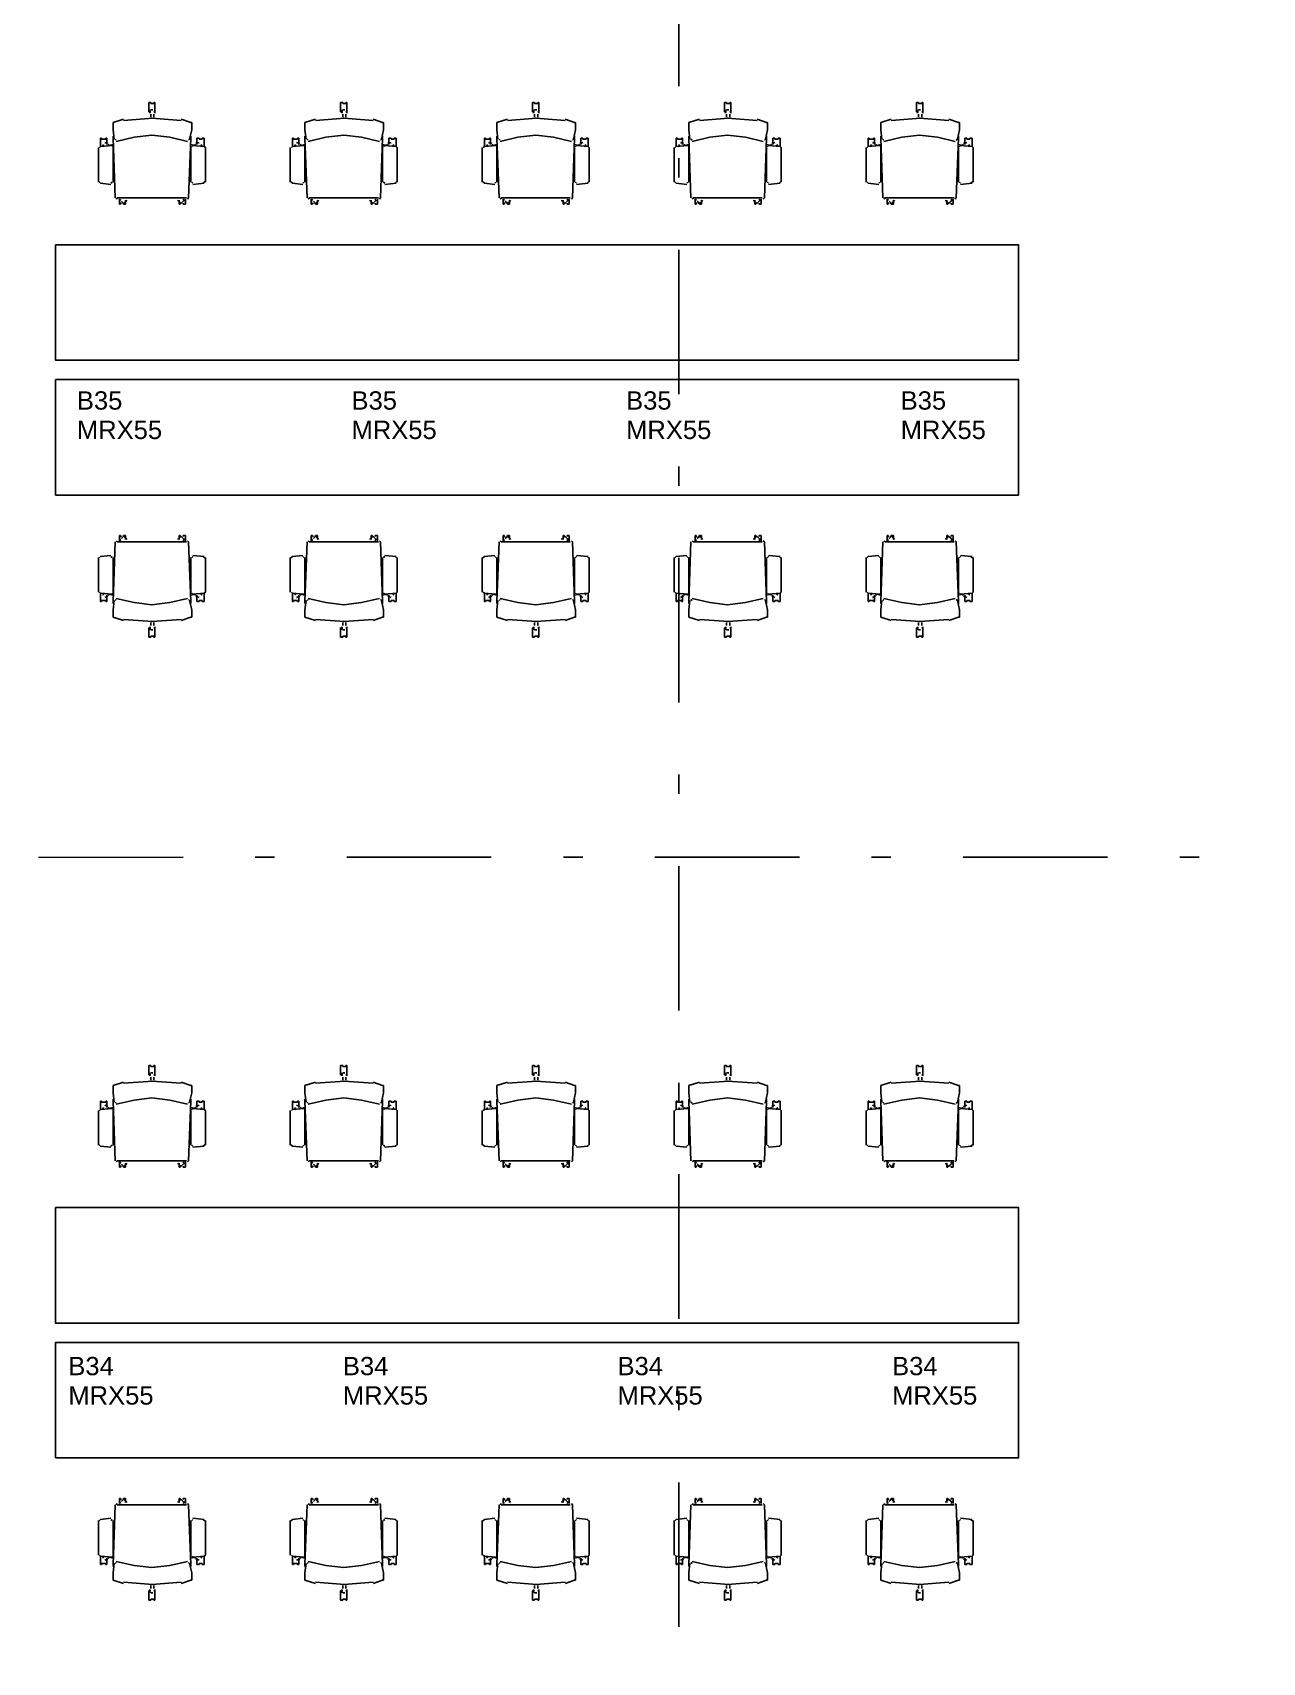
# Model space of a CAD drawing. Header units: millimetres. Extents: x -101 to 3415, y -52 to 1366.
# Drawn here: x 96.95 to 103.34, y 145.41 to 153.87 of the extents above; entities that cross this region are included whole.
import ezdxf

# ---------------------------------------------------------------- set-up
doc = ezdxf.new("R2010")
doc.units = ezdxf.units.MM
doc.linetypes.add('XR EJES SUPERIORES$0$DASHDOT2', pattern=[0.5, 0.25, -0.125, 0, -0.125])
for name, color, linetype in [('00_ARQ', 8, 'Continuous'), ('ARQ', 8, 'Continuous'), ('ARQ_MOBILIARIO', 8, 'Continuous'), ('Texto_Iluminación', 7, 'Continuous'), ('XR EJES SUPERIORES$0$A-EJES', 8, 'XR EJES SUPERIORES$0$DASHDOT2')]:
    doc.layers.add(name, color=color, linetype=linetype)
doc.styles.add('TÍTULO', font='arial.ttf', dxfattribs={"height": 0.19})

# ---------------------------------------------------------------- blocks, each defined once
blk = doc.blocks.new('XR EJES SUPERIORES')
at = {"layer": 'XR EJES SUPERIORES$0$A-EJES', "color": 251, "linetype": 'XR EJES SUPERIORES$0$DASHDOT2', "ltscale": 3}
for p, q in [((13.8207, -14.7407), (13.8207, 2.6571)), ((30.4465, -7.5414), (-2.8655, -7.5478))]:
    blk.add_line(p, q, dxfattribs=at)
blk = doc.blocks.new('*U324')
at = {"layer": 'ARQ'}
for p, q in [((-0.0354, 0.2667), (-0.0789, 0.2667)), ((-0.0789, 0.2667), (-0.0789, 0.2612)), ((-0.0354, 0.2667), (-0.0789, 0.2667)), ((-0.0789, 0.2667), (-0.0789, 0.2612)), ((-0.0789, 0.2612), (-0.0735, 0.2612)), ((-0.0789, 0.2612), (-0.0735, 0.2612)), ((-0.0735, 0.2612), (-0.0735, 0.2396)), ((-0.0735, 0.2612), (-0.0735, 0.2396)), ((-0.0354, 0.2559), (-0.0464, 0.2504)), ((-0.0354, 0.2559), (-0.0464, 0.2504)), ((-0.0354, 0.2667), (-0.0409, 0.2068)), ((-0.0354, 0.2667), (-0.0409, 0.2068)), ((-0.0299, 0.2722), (-0.0354, 0.2667)), ((-0.0299, 0.2722), (-0.0354, 0.2667)), ((0.1497, 0.2778), (-0.0299, 0.2778)), ((0.1497, 0.2778), (-0.0299, 0.2778)), ((0.1552, 0.2667), (0.1444, 0.2778)), ((0.1552, 0.2667), (0.1444, 0.2778)), ((0.1607, 0.2123), (0.1552, 0.2667)), ((0.1607, 0.2123), (0.1552, 0.2667)), ((-0.177, 0.1469), (-0.1607, 0.2015)), ((-0.177, 0.1469), (-0.1607, 0.2015)), ((-0.1607, 0.2015), (-0.1226, 0.2015)), ((-0.1607, 0.2015), (-0.1226, 0.2015)), ((-0.1226, 0.2015), (-0.0735, 0.196)), ((-0.1226, 0.2015), (-0.0735, 0.196)), ((-0.0898, 0.2015), (-0.0789, 0.2015)), ((-0.0898, 0.2015), (-0.0789, 0.2015)), ((-0.0627, 0.185), (-0.0844, 0.0925)), ((-0.0627, 0.185), (-0.0844, 0.0925)), ((-0.0789, 0.2341), (-0.0789, 0.2396)), ((-0.0789, 0.2396), (-0.0735, 0.2396)), ((-0.0789, 0.2341), (-0.0789, 0.2396)), ((-0.0789, 0.2396), (-0.0735, 0.2396)), ((-0.0464, 0.2341), (-0.0789, 0.2341)), ((-0.0464, 0.2341), (-0.0789, 0.2341)), ((-0.0789, 0.2015), (0.2314, 0.1905)), ((-0.0789, 0.2015), (0.2314, 0.1905)), ((-0.068, 0.185), (-0.0735, 0.1905)), ((-0.068, 0.185), (-0.0735, 0.1905)), ((-0.0517, 0.2287), (-0.0572, 0.245)), ((-0.0517, 0.2287), (-0.0572, 0.245)), ((-0.0464, 0.2287), (-0.0409, 0.2178)), ((-0.0464, 0.2287), (-0.0409, 0.2178)), ((-0.0464, 0.2015), (-0.0409, 0.2178)), ((-0.0464, 0.2015), (-0.0409, 0.2178)), ((-0.0409, 0.2068), (-0.0354, 0.2015)), ((-0.0409, 0.2068), (-0.0354, 0.2015)), ((-0.0354, 0.2015), (0.1497, 0.2015)), ((-0.0354, 0.2015), (0.1497, 0.2015)), ((0.0136, 0.196), (0.0136, 0.2015)), ((0.0136, 0.196), (0.0136, 0.2015)), ((0.1497, 0.2068), (0.1552, 0.2123)), ((0.1497, 0.2068), (0.1552, 0.2123)), ((0.2369, 0.1797), (0.2314, 0.185)), ((0.2369, 0.1797), (0.2314, 0.185)), ((0.2314, -0.1797), (0.2314, 0.1797)), ((0.2314, -0.1797), (0.2314, 0.1797)), ((-0.1715, 0.1469), (-0.1825, -0.0055)), ((-0.1715, 0.1469), (-0.1825, -0.0055)), ((-0.0844, 0.0925), (-0.0953, 0)), ((-0.0844, 0.0925), (-0.0953, 0)), ((0.2369, 0.1632), (0.2477, 0.1687)), ((0.264, 0.1687), (0.2369, 0.1687)), ((0.2369, 0.1632), (0.2477, 0.1687)), ((0.264, 0.1687), (0.2369, 0.1687)), ((0.2587, 0.1416), (0.2424, 0.1306)), ((0.2587, 0.1416), (0.2424, 0.1306)), ((0.2424, 0.1361), (0.2477, 0.1361)), ((0.264, 0.1361), (0.2424, 0.1361)), ((0.2424, 0.1361), (0.2477, 0.1361)), ((0.264, 0.1361), (0.2424, 0.1361)), ((0.2587, 0.1469), (0.2477, 0.1579)), ((0.2587, 0.1469), (0.2477, 0.1579)), ((0.2587, 0.1632), (0.2587, 0.1579)), ((0.264, 0.1632), (0.2587, 0.1632)), ((0.2587, 0.1632), (0.2587, 0.1579)), ((0.264, 0.1632), (0.2587, 0.1632)), ((0.2587, 0.1524), (0.2587, 0.1469)), ((0.2587, 0.1524), (0.2587, 0.1469)), ((0.264, 0.1469), (0.2587, 0.1469)), ((0.264, 0.1469), (0.2587, 0.1469)), ((0.264, 0.1632), (0.264, 0.1687)), ((0.264, 0.1632), (0.264, 0.1687)), ((0.264, 0.1469), (0.264, 0.1361)), ((0.264, 0.1469), (0.264, 0.1361)), ((-0.2587, 0.0163), (-0.264, 0.0163)), ((-0.264, 0.0163), (-0.264, 0.0055)), ((-0.2587, 0.0163), (-0.264, 0.0163)), ((-0.264, 0.0163), (-0.264, 0.0055)), ((-0.264, 0.0055), (-0.2587, 0.0055)), ((-0.264, 0.0055), (-0.2587, 0.0055)), ((-0.2151, 0.0163), (-0.2587, 0.0163)), ((-0.2151, 0.0163), (-0.2587, 0.0163)), ((-0.2587, -0.011), (-0.2587, 0.0055)), ((-0.2587, -0.011), (-0.2587, 0.0055)), ((-0.2259, 0.0108), (-0.2096, 0.0108)), ((-0.2259, 0.0108), (-0.2096, 0.0108)), ((-0.2259, 0.0055), (-0.2259, -0.0055)), ((-0.2259, 0.0055), (-0.2259, -0.0055)), ((-0.2151, 0.0055), (-0.2151, 0.0163)), ((-0.2151, 0.0055), (-0.2151, 0.0163)), ((-0.2041, 0.0055), (-0.1878, 0.0055)), ((-0.2041, 0.0055), (-0.1878, 0.0055)), ((-0.264, -0.0163), (-0.264, -0.011)), ((-0.264, -0.011), (-0.2587, -0.011)), ((-0.264, -0.0163), (-0.264, -0.011)), ((-0.264, -0.011), (-0.2587, -0.011)), ((-0.2587, -0.0163), (-0.264, -0.0163)), ((-0.2587, -0.0163), (-0.264, -0.0163)), ((-0.2151, -0.0163), (-0.2587, -0.0163)), ((-0.2151, -0.0163), (-0.2587, -0.0163)), ((-0.2096, -0.0163), (-0.2259, -0.0163)), ((-0.2096, -0.0163), (-0.2259, -0.0163)), ((-0.2151, -0.011), (-0.2151, -0.0163)), ((-0.2151, -0.011), (-0.2151, -0.0163)), ((-0.1878, -0.011), (-0.2041, -0.011)), ((-0.1878, -0.011), (-0.2041, -0.011)), ((-0.1825, 0), (-0.1715, -0.1524)), ((-0.1825, 0), (-0.1715, -0.1524)), ((-0.0953, 0), (-0.0844, -0.0926)), ((-0.0953, 0), (-0.0844, -0.0926)), ((-0.177, -0.1524), (-0.1607, -0.2015)), ((-0.177, -0.1524), (-0.1607, -0.2015)), ((-0.0844, -0.0926), (-0.0627, -0.1852)), ((-0.0844, -0.0926), (-0.0627, -0.1852)), ((0.2477, -0.1687), (0.2369, -0.1634)), ((0.2477, -0.1687), (0.2369, -0.1634)), ((0.2424, -0.1362), (0.2477, -0.1362)), ((0.2424, -0.1362), (0.2587, -0.1471)), ((0.2424, -0.1362), (0.2477, -0.1362)), ((0.2424, -0.1362), (0.2587, -0.1471)), ((0.264, -0.1417), (0.2424, -0.1417)), ((0.264, -0.1417), (0.2424, -0.1417)), ((0.2477, -0.1634), (0.2587, -0.1524)), ((0.2477, -0.1634), (0.2587, -0.1524)), ((0.2587, -0.1524), (0.2587, -0.1471)), ((0.264, -0.1471), (0.2587, -0.1471)), ((0.2587, -0.1524), (0.2587, -0.1471)), ((0.264, -0.1471), (0.2587, -0.1471)), ((0.2587, -0.1634), (0.264, -0.1634)), ((0.264, -0.1634), (0.2587, -0.1634)), ((0.2587, -0.1634), (0.264, -0.1634)), ((0.264, -0.1634), (0.2587, -0.1634)), ((0.264, -0.1471), (0.264, -0.1417)), ((0.264, -0.1471), (0.264, -0.1417)), ((0.264, -0.1687), (0.264, -0.1634)), ((0.264, -0.1687), (0.264, -0.1634)), ((0.264, -0.1687), (0.264, -0.1742)), ((0.264, -0.1687), (0.264, -0.1742)), ((-0.1607, -0.2015), (-0.1607, -0.2069)), ((-0.1607, -0.2015), (-0.1607, -0.2069)), ((-0.1607, -0.2069), (-0.1226, -0.2069)), ((-0.1607, -0.2069), (-0.1226, -0.2069)), ((-0.1226, -0.2069), (-0.0735, -0.1961)), ((-0.1226, -0.2069), (-0.0735, -0.1961)), ((-0.0898, -0.2015), (-0.0789, -0.2015)), ((-0.0898, -0.2015), (-0.0789, -0.2015)), ((-0.0789, -0.2015), (0.2314, -0.1906)), ((-0.0789, -0.2015), (0.2314, -0.1906)), ((-0.0464, -0.2342), (-0.0789, -0.2342)), ((-0.0789, -0.2342), (-0.0789, -0.2397)), ((-0.0464, -0.2342), (-0.0789, -0.2342)), ((-0.0789, -0.2342), (-0.0789, -0.2397)), ((-0.0789, -0.2397), (-0.0789, -0.2452)), ((-0.0789, -0.2397), (-0.0789, -0.2452)), ((-0.0789, -0.2452), (-0.0735, -0.2452)), ((-0.0789, -0.2452), (-0.0735, -0.2452)), ((-0.0735, -0.1961), (-0.068, -0.1906)), ((-0.0735, -0.1961), (-0.068, -0.1906)), ((-0.0735, -0.2614), (-0.0735, -0.2452)), ((-0.0735, -0.2614), (-0.0735, -0.2452)), ((-0.0572, -0.2452), (-0.0517, -0.2287)), ((-0.0572, -0.2452), (-0.0517, -0.2287)), ((-0.0464, -0.2015), (-0.0409, -0.2233)), ((-0.0464, -0.2015), (-0.0409, -0.2233)), ((-0.0464, -0.2287), (-0.0409, -0.2178)), ((-0.0464, -0.2287), (-0.0409, -0.2178)), ((-0.0354, -0.2069), (-0.0409, -0.2124)), ((-0.0354, -0.2069), (-0.0409, -0.2124)), ((-0.0354, -0.2723), (-0.0409, -0.2124)), ((-0.0354, -0.2723), (-0.0409, -0.2124)), ((-0.0354, -0.2015), (0.1497, -0.2015)), ((-0.0354, -0.2015), (0.1497, -0.2015)), ((0.0136, -0.2015), (0.0191, -0.2015)), ((0.0136, -0.2015), (0.0191, -0.2015)), ((0.1552, -0.2124), (0.1497, -0.2069)), ((0.1552, -0.2124), (0.1497, -0.2069)), ((0.1607, -0.2124), (0.1552, -0.2723)), ((0.1607, -0.2124), (0.1552, -0.2723)), ((0.2314, -0.1906), (0.2369, -0.1852)), ((0.2314, -0.1906), (0.2369, -0.1852)), ((0.264, -0.1742), (0.2369, -0.1742)), ((0.264, -0.1742), (0.2369, -0.1742)), ((-0.0789, -0.2668), (-0.0789, -0.2614)), ((-0.0789, -0.2614), (-0.0735, -0.2614)), ((-0.0789, -0.2668), (-0.0789, -0.2614)), ((-0.0789, -0.2614), (-0.0735, -0.2614)), ((-0.0789, -0.2723), (-0.0789, -0.2668)), ((-0.0789, -0.2723), (-0.0789, -0.2668)), ((-0.0354, -0.2723), (-0.0789, -0.2723)), ((-0.0354, -0.2723), (-0.0789, -0.2723)), ((-0.0464, -0.2559), (-0.0354, -0.2614)), ((-0.0464, -0.2559), (-0.0354, -0.2614)), ((-0.0354, -0.2723), (-0.0299, -0.2778)), ((-0.0354, -0.2723), (-0.0299, -0.2778)), ((0.1497, -0.2778), (-0.0299, -0.2778)), ((0.1497, -0.2778), (-0.0299, -0.2778)), ((0.1444, -0.2778), (0.1552, -0.2668)), ((0.1444, -0.2778), (0.1552, -0.2668))]:
    blk.add_line(p, q, dxfattribs=at)
blk = doc.blocks.new('*U323')
at = {"layer": 'ARQ_MOBILIARIO', "color": 0, "linetype": 'ByBlock', "lineweight": -2, "transparency": 16777216}
for p in [(0, 0), (0, -0.9965), (0, -1.993), (0, -2.9895), (0, -3.986)]:
    blk.add_blockref('*U324', p, dxfattribs=at)
blk = doc.blocks.new('*U331')
at = {"layer": 'ARQ'}
for p, q in [((-0.0354, 0.2667), (-0.0789, 0.2667)), ((-0.0789, 0.2667), (-0.0789, 0.2612)), ((-0.0354, 0.2667), (-0.0789, 0.2667)), ((-0.0789, 0.2667), (-0.0789, 0.2612)), ((-0.0789, 0.2612), (-0.0735, 0.2612)), ((-0.0789, 0.2612), (-0.0735, 0.2612)), ((-0.0735, 0.2612), (-0.0735, 0.2396)), ((-0.0735, 0.2612), (-0.0735, 0.2396)), ((-0.0354, 0.2559), (-0.0464, 0.2504)), ((-0.0354, 0.2559), (-0.0464, 0.2504)), ((-0.0354, 0.2667), (-0.0409, 0.2068)), ((-0.0354, 0.2667), (-0.0409, 0.2068)), ((-0.0299, 0.2722), (-0.0354, 0.2667)), ((-0.0299, 0.2722), (-0.0354, 0.2667)), ((0.1497, 0.2778), (-0.0299, 0.2778)), ((0.1497, 0.2778), (-0.0299, 0.2778)), ((0.1552, 0.2667), (0.1444, 0.2778)), ((0.1552, 0.2667), (0.1444, 0.2778)), ((0.1607, 0.2123), (0.1552, 0.2667)), ((0.1607, 0.2123), (0.1552, 0.2667)), ((-0.177, 0.1469), (-0.1607, 0.2015)), ((-0.177, 0.1469), (-0.1607, 0.2015)), ((-0.1607, 0.2015), (-0.1226, 0.2015)), ((-0.1607, 0.2015), (-0.1226, 0.2015)), ((-0.1226, 0.2015), (-0.0735, 0.196)), ((-0.1226, 0.2015), (-0.0735, 0.196)), ((-0.0898, 0.2015), (-0.0789, 0.2015)), ((-0.0898, 0.2015), (-0.0789, 0.2015)), ((-0.0627, 0.185), (-0.0844, 0.0925)), ((-0.0627, 0.185), (-0.0844, 0.0925)), ((-0.0789, 0.2341), (-0.0789, 0.2396)), ((-0.0789, 0.2396), (-0.0735, 0.2396)), ((-0.0789, 0.2341), (-0.0789, 0.2396)), ((-0.0789, 0.2396), (-0.0735, 0.2396)), ((-0.0464, 0.2341), (-0.0789, 0.2341)), ((-0.0464, 0.2341), (-0.0789, 0.2341)), ((-0.0789, 0.2015), (0.2314, 0.1905)), ((-0.0789, 0.2015), (0.2314, 0.1905)), ((-0.068, 0.185), (-0.0735, 0.1905)), ((-0.068, 0.185), (-0.0735, 0.1905)), ((-0.0517, 0.2287), (-0.0572, 0.245)), ((-0.0517, 0.2287), (-0.0572, 0.245)), ((-0.0464, 0.2287), (-0.0409, 0.2178)), ((-0.0464, 0.2287), (-0.0409, 0.2178)), ((-0.0464, 0.2015), (-0.0409, 0.2178)), ((-0.0464, 0.2015), (-0.0409, 0.2178)), ((-0.0409, 0.2068), (-0.0354, 0.2015)), ((-0.0409, 0.2068), (-0.0354, 0.2015)), ((-0.0354, 0.2015), (0.1497, 0.2015)), ((-0.0354, 0.2015), (0.1497, 0.2015)), ((0.0136, 0.196), (0.0136, 0.2015)), ((0.0136, 0.196), (0.0136, 0.2015)), ((0.1497, 0.2068), (0.1552, 0.2123)), ((0.1497, 0.2068), (0.1552, 0.2123)), ((0.2369, 0.1797), (0.2314, 0.185)), ((0.2369, 0.1797), (0.2314, 0.185)), ((0.2314, -0.1797), (0.2314, 0.1797)), ((0.2314, -0.1797), (0.2314, 0.1797)), ((-0.1715, 0.1469), (-0.1825, -0.0055)), ((-0.1715, 0.1469), (-0.1825, -0.0055)), ((-0.0844, 0.0925), (-0.0953, 0)), ((-0.0844, 0.0925), (-0.0953, 0)), ((0.2369, 0.1632), (0.2477, 0.1687)), ((0.264, 0.1687), (0.2369, 0.1687)), ((0.2369, 0.1632), (0.2477, 0.1687)), ((0.264, 0.1687), (0.2369, 0.1687)), ((0.2587, 0.1416), (0.2424, 0.1306)), ((0.2587, 0.1416), (0.2424, 0.1306)), ((0.2424, 0.1361), (0.2477, 0.1361)), ((0.264, 0.1361), (0.2424, 0.1361)), ((0.2424, 0.1361), (0.2477, 0.1361)), ((0.264, 0.1361), (0.2424, 0.1361)), ((0.2587, 0.1469), (0.2477, 0.1579)), ((0.2587, 0.1469), (0.2477, 0.1579)), ((0.2587, 0.1632), (0.2587, 0.1579)), ((0.264, 0.1632), (0.2587, 0.1632)), ((0.2587, 0.1632), (0.2587, 0.1579)), ((0.264, 0.1632), (0.2587, 0.1632)), ((0.2587, 0.1524), (0.2587, 0.1469)), ((0.2587, 0.1524), (0.2587, 0.1469)), ((0.264, 0.1469), (0.2587, 0.1469)), ((0.264, 0.1469), (0.2587, 0.1469)), ((0.264, 0.1632), (0.264, 0.1687)), ((0.264, 0.1632), (0.264, 0.1687)), ((0.264, 0.1469), (0.264, 0.1361)), ((0.264, 0.1469), (0.264, 0.1361)), ((-0.2587, 0.0163), (-0.264, 0.0163)), ((-0.264, 0.0163), (-0.264, 0.0055)), ((-0.2587, 0.0163), (-0.264, 0.0163)), ((-0.264, 0.0163), (-0.264, 0.0055)), ((-0.264, 0.0055), (-0.2587, 0.0055)), ((-0.264, 0.0055), (-0.2587, 0.0055)), ((-0.2151, 0.0163), (-0.2587, 0.0163)), ((-0.2151, 0.0163), (-0.2587, 0.0163)), ((-0.2587, -0.011), (-0.2587, 0.0055)), ((-0.2587, -0.011), (-0.2587, 0.0055)), ((-0.2259, 0.0108), (-0.2096, 0.0108)), ((-0.2259, 0.0108), (-0.2096, 0.0108)), ((-0.2259, 0.0055), (-0.2259, -0.0055)), ((-0.2259, 0.0055), (-0.2259, -0.0055)), ((-0.2151, 0.0055), (-0.2151, 0.0163)), ((-0.2151, 0.0055), (-0.2151, 0.0163)), ((-0.2041, 0.0055), (-0.1878, 0.0055)), ((-0.2041, 0.0055), (-0.1878, 0.0055)), ((-0.264, -0.0163), (-0.264, -0.011)), ((-0.264, -0.011), (-0.2587, -0.011)), ((-0.264, -0.0163), (-0.264, -0.011)), ((-0.264, -0.011), (-0.2587, -0.011)), ((-0.2587, -0.0163), (-0.264, -0.0163)), ((-0.2587, -0.0163), (-0.264, -0.0163)), ((-0.2151, -0.0163), (-0.2587, -0.0163)), ((-0.2151, -0.0163), (-0.2587, -0.0163)), ((-0.2096, -0.0163), (-0.2259, -0.0163)), ((-0.2096, -0.0163), (-0.2259, -0.0163)), ((-0.2151, -0.011), (-0.2151, -0.0163)), ((-0.2151, -0.011), (-0.2151, -0.0163)), ((-0.1878, -0.011), (-0.2041, -0.011)), ((-0.1878, -0.011), (-0.2041, -0.011)), ((-0.1825, 0), (-0.1715, -0.1524)), ((-0.1825, 0), (-0.1715, -0.1524)), ((-0.0953, 0), (-0.0844, -0.0926)), ((-0.0953, 0), (-0.0844, -0.0926)), ((-0.177, -0.1524), (-0.1607, -0.2015)), ((-0.177, -0.1524), (-0.1607, -0.2015)), ((-0.0844, -0.0926), (-0.0627, -0.1852)), ((-0.0844, -0.0926), (-0.0627, -0.1852)), ((0.2477, -0.1687), (0.2369, -0.1634)), ((0.2477, -0.1687), (0.2369, -0.1634)), ((0.2424, -0.1362), (0.2477, -0.1362)), ((0.2424, -0.1362), (0.2587, -0.1471)), ((0.2424, -0.1362), (0.2477, -0.1362)), ((0.2424, -0.1362), (0.2587, -0.1471)), ((0.264, -0.1417), (0.2424, -0.1417)), ((0.264, -0.1417), (0.2424, -0.1417)), ((0.2477, -0.1634), (0.2587, -0.1524)), ((0.2477, -0.1634), (0.2587, -0.1524)), ((0.2587, -0.1524), (0.2587, -0.1471)), ((0.264, -0.1471), (0.2587, -0.1471)), ((0.2587, -0.1524), (0.2587, -0.1471)), ((0.264, -0.1471), (0.2587, -0.1471)), ((0.2587, -0.1634), (0.264, -0.1634)), ((0.264, -0.1634), (0.2587, -0.1634)), ((0.2587, -0.1634), (0.264, -0.1634)), ((0.264, -0.1634), (0.2587, -0.1634)), ((0.264, -0.1471), (0.264, -0.1417)), ((0.264, -0.1471), (0.264, -0.1417)), ((0.264, -0.1687), (0.264, -0.1634)), ((0.264, -0.1687), (0.264, -0.1634)), ((0.264, -0.1687), (0.264, -0.1742)), ((0.264, -0.1687), (0.264, -0.1742)), ((-0.1607, -0.2015), (-0.1607, -0.2069)), ((-0.1607, -0.2015), (-0.1607, -0.2069)), ((-0.1607, -0.2069), (-0.1226, -0.2069)), ((-0.1607, -0.2069), (-0.1226, -0.2069)), ((-0.1226, -0.2069), (-0.0735, -0.1961)), ((-0.1226, -0.2069), (-0.0735, -0.1961)), ((-0.0898, -0.2015), (-0.0789, -0.2015)), ((-0.0898, -0.2015), (-0.0789, -0.2015)), ((-0.0789, -0.2015), (0.2314, -0.1906)), ((-0.0789, -0.2015), (0.2314, -0.1906)), ((-0.0464, -0.2342), (-0.0789, -0.2342)), ((-0.0789, -0.2342), (-0.0789, -0.2397)), ((-0.0464, -0.2342), (-0.0789, -0.2342)), ((-0.0789, -0.2342), (-0.0789, -0.2397)), ((-0.0789, -0.2397), (-0.0789, -0.2452)), ((-0.0789, -0.2397), (-0.0789, -0.2452)), ((-0.0789, -0.2452), (-0.0735, -0.2452)), ((-0.0789, -0.2452), (-0.0735, -0.2452)), ((-0.0735, -0.1961), (-0.068, -0.1906)), ((-0.0735, -0.1961), (-0.068, -0.1906)), ((-0.0735, -0.2614), (-0.0735, -0.2452)), ((-0.0735, -0.2614), (-0.0735, -0.2452)), ((-0.0572, -0.2452), (-0.0517, -0.2287)), ((-0.0572, -0.2452), (-0.0517, -0.2287)), ((-0.0464, -0.2015), (-0.0409, -0.2233)), ((-0.0464, -0.2015), (-0.0409, -0.2233)), ((-0.0464, -0.2287), (-0.0409, -0.2178)), ((-0.0464, -0.2287), (-0.0409, -0.2178)), ((-0.0354, -0.2069), (-0.0409, -0.2124)), ((-0.0354, -0.2069), (-0.0409, -0.2124)), ((-0.0354, -0.2723), (-0.0409, -0.2124)), ((-0.0354, -0.2723), (-0.0409, -0.2124)), ((-0.0354, -0.2015), (0.1497, -0.2015)), ((-0.0354, -0.2015), (0.1497, -0.2015)), ((0.0136, -0.2015), (0.0191, -0.2015)), ((0.0136, -0.2015), (0.0191, -0.2015)), ((0.1552, -0.2124), (0.1497, -0.2069)), ((0.1552, -0.2124), (0.1497, -0.2069)), ((0.1607, -0.2124), (0.1552, -0.2723)), ((0.1607, -0.2124), (0.1552, -0.2723)), ((0.2314, -0.1906), (0.2369, -0.1852)), ((0.2314, -0.1906), (0.2369, -0.1852)), ((0.264, -0.1742), (0.2369, -0.1742)), ((0.264, -0.1742), (0.2369, -0.1742)), ((-0.0789, -0.2668), (-0.0789, -0.2614)), ((-0.0789, -0.2614), (-0.0735, -0.2614)), ((-0.0789, -0.2668), (-0.0789, -0.2614)), ((-0.0789, -0.2614), (-0.0735, -0.2614)), ((-0.0789, -0.2723), (-0.0789, -0.2668)), ((-0.0789, -0.2723), (-0.0789, -0.2668)), ((-0.0354, -0.2723), (-0.0789, -0.2723)), ((-0.0354, -0.2723), (-0.0789, -0.2723)), ((-0.0464, -0.2559), (-0.0354, -0.2614)), ((-0.0464, -0.2559), (-0.0354, -0.2614)), ((-0.0354, -0.2723), (-0.0299, -0.2778)), ((-0.0354, -0.2723), (-0.0299, -0.2778)), ((0.1497, -0.2778), (-0.0299, -0.2778)), ((0.1497, -0.2778), (-0.0299, -0.2778)), ((0.1444, -0.2778), (0.1552, -0.2668)), ((0.1444, -0.2778), (0.1552, -0.2668))]:
    blk.add_line(p, q, dxfattribs=at)
blk = doc.blocks.new('*U330')
at = {"layer": 'ARQ_MOBILIARIO', "color": 0, "linetype": 'ByBlock', "lineweight": -2, "transparency": 16777216}
for p in [(0, 0), (0, -0.9965), (0, -1.993), (0, -2.9895), (0, -3.986)]:
    blk.add_blockref('*U331', p, dxfattribs=at)
blk = doc.blocks.new('*U332')
at = {"layer": 'ARQ'}
for p, q in [((-0.0354, 0.2667), (-0.0789, 0.2667)), ((-0.0789, 0.2667), (-0.0789, 0.2612)), ((-0.0354, 0.2667), (-0.0789, 0.2667)), ((-0.0789, 0.2667), (-0.0789, 0.2612)), ((-0.0789, 0.2612), (-0.0735, 0.2612)), ((-0.0789, 0.2612), (-0.0735, 0.2612)), ((-0.0735, 0.2612), (-0.0735, 0.2396)), ((-0.0735, 0.2612), (-0.0735, 0.2396)), ((-0.0354, 0.2559), (-0.0464, 0.2504)), ((-0.0354, 0.2559), (-0.0464, 0.2504)), ((-0.0354, 0.2667), (-0.0409, 0.2068)), ((-0.0354, 0.2667), (-0.0409, 0.2068)), ((-0.0299, 0.2722), (-0.0354, 0.2667)), ((-0.0299, 0.2722), (-0.0354, 0.2667)), ((0.1497, 0.2778), (-0.0299, 0.2778)), ((0.1497, 0.2778), (-0.0299, 0.2778)), ((0.1552, 0.2667), (0.1444, 0.2778)), ((0.1552, 0.2667), (0.1444, 0.2778)), ((0.1607, 0.2123), (0.1552, 0.2667)), ((0.1607, 0.2123), (0.1552, 0.2667)), ((-0.177, 0.1469), (-0.1607, 0.2015)), ((-0.177, 0.1469), (-0.1607, 0.2015)), ((-0.1607, 0.2015), (-0.1226, 0.2015)), ((-0.1607, 0.2015), (-0.1226, 0.2015)), ((-0.1226, 0.2015), (-0.0735, 0.196)), ((-0.1226, 0.2015), (-0.0735, 0.196)), ((-0.0898, 0.2015), (-0.0789, 0.2015)), ((-0.0898, 0.2015), (-0.0789, 0.2015)), ((-0.0627, 0.185), (-0.0844, 0.0925)), ((-0.0627, 0.185), (-0.0844, 0.0925)), ((-0.0789, 0.2341), (-0.0789, 0.2396)), ((-0.0789, 0.2396), (-0.0735, 0.2396)), ((-0.0789, 0.2341), (-0.0789, 0.2396)), ((-0.0789, 0.2396), (-0.0735, 0.2396)), ((-0.0464, 0.2341), (-0.0789, 0.2341)), ((-0.0464, 0.2341), (-0.0789, 0.2341)), ((-0.0789, 0.2015), (0.2314, 0.1905)), ((-0.0789, 0.2015), (0.2314, 0.1905)), ((-0.068, 0.185), (-0.0735, 0.1905)), ((-0.068, 0.185), (-0.0735, 0.1905)), ((-0.0517, 0.2287), (-0.0572, 0.245)), ((-0.0517, 0.2287), (-0.0572, 0.245)), ((-0.0464, 0.2287), (-0.0409, 0.2178)), ((-0.0464, 0.2287), (-0.0409, 0.2178)), ((-0.0464, 0.2015), (-0.0409, 0.2178)), ((-0.0464, 0.2015), (-0.0409, 0.2178)), ((-0.0409, 0.2068), (-0.0354, 0.2015)), ((-0.0409, 0.2068), (-0.0354, 0.2015)), ((-0.0354, 0.2015), (0.1497, 0.2015)), ((-0.0354, 0.2015), (0.1497, 0.2015)), ((0.0136, 0.196), (0.0136, 0.2015)), ((0.0136, 0.196), (0.0136, 0.2015)), ((0.1497, 0.2068), (0.1552, 0.2123)), ((0.1497, 0.2068), (0.1552, 0.2123)), ((0.2369, 0.1797), (0.2314, 0.185)), ((0.2369, 0.1797), (0.2314, 0.185)), ((0.2314, -0.1797), (0.2314, 0.1797)), ((0.2314, -0.1797), (0.2314, 0.1797)), ((-0.1715, 0.1469), (-0.1825, -0.0055)), ((-0.1715, 0.1469), (-0.1825, -0.0055)), ((-0.0844, 0.0925), (-0.0953, 0)), ((-0.0844, 0.0925), (-0.0953, 0)), ((0.2369, 0.1632), (0.2477, 0.1687)), ((0.264, 0.1687), (0.2369, 0.1687)), ((0.2369, 0.1632), (0.2477, 0.1687)), ((0.264, 0.1687), (0.2369, 0.1687)), ((0.2587, 0.1416), (0.2424, 0.1306)), ((0.2587, 0.1416), (0.2424, 0.1306)), ((0.2424, 0.1361), (0.2477, 0.1361)), ((0.264, 0.1361), (0.2424, 0.1361)), ((0.2424, 0.1361), (0.2477, 0.1361)), ((0.264, 0.1361), (0.2424, 0.1361)), ((0.2587, 0.1469), (0.2477, 0.1579)), ((0.2587, 0.1469), (0.2477, 0.1579)), ((0.2587, 0.1632), (0.2587, 0.1579)), ((0.264, 0.1632), (0.2587, 0.1632)), ((0.2587, 0.1632), (0.2587, 0.1579)), ((0.264, 0.1632), (0.2587, 0.1632)), ((0.2587, 0.1524), (0.2587, 0.1469)), ((0.2587, 0.1524), (0.2587, 0.1469)), ((0.264, 0.1469), (0.2587, 0.1469)), ((0.264, 0.1469), (0.2587, 0.1469)), ((0.264, 0.1632), (0.264, 0.1687)), ((0.264, 0.1632), (0.264, 0.1687)), ((0.264, 0.1469), (0.264, 0.1361)), ((0.264, 0.1469), (0.264, 0.1361)), ((-0.2587, 0.0163), (-0.264, 0.0163)), ((-0.264, 0.0163), (-0.264, 0.0055)), ((-0.2587, 0.0163), (-0.264, 0.0163)), ((-0.264, 0.0163), (-0.264, 0.0055)), ((-0.264, 0.0055), (-0.2587, 0.0055)), ((-0.264, 0.0055), (-0.2587, 0.0055)), ((-0.2151, 0.0163), (-0.2587, 0.0163)), ((-0.2151, 0.0163), (-0.2587, 0.0163)), ((-0.2587, -0.011), (-0.2587, 0.0055)), ((-0.2587, -0.011), (-0.2587, 0.0055)), ((-0.2259, 0.0108), (-0.2096, 0.0108)), ((-0.2259, 0.0108), (-0.2096, 0.0108)), ((-0.2259, 0.0055), (-0.2259, -0.0055)), ((-0.2259, 0.0055), (-0.2259, -0.0055)), ((-0.2151, 0.0055), (-0.2151, 0.0163)), ((-0.2151, 0.0055), (-0.2151, 0.0163)), ((-0.2041, 0.0055), (-0.1878, 0.0055)), ((-0.2041, 0.0055), (-0.1878, 0.0055)), ((-0.264, -0.0163), (-0.264, -0.011)), ((-0.264, -0.011), (-0.2587, -0.011)), ((-0.264, -0.0163), (-0.264, -0.011)), ((-0.264, -0.011), (-0.2587, -0.011)), ((-0.2587, -0.0163), (-0.264, -0.0163)), ((-0.2587, -0.0163), (-0.264, -0.0163)), ((-0.2151, -0.0163), (-0.2587, -0.0163)), ((-0.2151, -0.0163), (-0.2587, -0.0163)), ((-0.2096, -0.0163), (-0.2259, -0.0163)), ((-0.2096, -0.0163), (-0.2259, -0.0163)), ((-0.2151, -0.011), (-0.2151, -0.0163)), ((-0.2151, -0.011), (-0.2151, -0.0163)), ((-0.1878, -0.011), (-0.2041, -0.011)), ((-0.1878, -0.011), (-0.2041, -0.011)), ((-0.1825, 0), (-0.1715, -0.1524)), ((-0.1825, 0), (-0.1715, -0.1524)), ((-0.0953, 0), (-0.0844, -0.0926)), ((-0.0953, 0), (-0.0844, -0.0926)), ((-0.177, -0.1524), (-0.1607, -0.2015)), ((-0.177, -0.1524), (-0.1607, -0.2015)), ((-0.0844, -0.0926), (-0.0627, -0.1852)), ((-0.0844, -0.0926), (-0.0627, -0.1852)), ((0.2477, -0.1687), (0.2369, -0.1634)), ((0.2477, -0.1687), (0.2369, -0.1634)), ((0.2424, -0.1362), (0.2477, -0.1362)), ((0.2424, -0.1362), (0.2587, -0.1471)), ((0.2424, -0.1362), (0.2477, -0.1362)), ((0.2424, -0.1362), (0.2587, -0.1471)), ((0.264, -0.1417), (0.2424, -0.1417)), ((0.264, -0.1417), (0.2424, -0.1417)), ((0.2477, -0.1634), (0.2587, -0.1524)), ((0.2477, -0.1634), (0.2587, -0.1524)), ((0.2587, -0.1524), (0.2587, -0.1471)), ((0.264, -0.1471), (0.2587, -0.1471)), ((0.2587, -0.1524), (0.2587, -0.1471)), ((0.264, -0.1471), (0.2587, -0.1471)), ((0.2587, -0.1634), (0.264, -0.1634)), ((0.264, -0.1634), (0.2587, -0.1634)), ((0.2587, -0.1634), (0.264, -0.1634)), ((0.264, -0.1634), (0.2587, -0.1634)), ((0.264, -0.1471), (0.264, -0.1417)), ((0.264, -0.1471), (0.264, -0.1417)), ((0.264, -0.1687), (0.264, -0.1634)), ((0.264, -0.1687), (0.264, -0.1634)), ((0.264, -0.1687), (0.264, -0.1742)), ((0.264, -0.1687), (0.264, -0.1742)), ((-0.1607, -0.2015), (-0.1607, -0.2069)), ((-0.1607, -0.2015), (-0.1607, -0.2069)), ((-0.1607, -0.2069), (-0.1226, -0.2069)), ((-0.1607, -0.2069), (-0.1226, -0.2069)), ((-0.1226, -0.2069), (-0.0735, -0.1961)), ((-0.1226, -0.2069), (-0.0735, -0.1961)), ((-0.0898, -0.2015), (-0.0789, -0.2015)), ((-0.0898, -0.2015), (-0.0789, -0.2015)), ((-0.0789, -0.2015), (0.2314, -0.1906)), ((-0.0789, -0.2015), (0.2314, -0.1906)), ((-0.0464, -0.2342), (-0.0789, -0.2342)), ((-0.0789, -0.2342), (-0.0789, -0.2397)), ((-0.0464, -0.2342), (-0.0789, -0.2342)), ((-0.0789, -0.2342), (-0.0789, -0.2397)), ((-0.0789, -0.2397), (-0.0789, -0.2452)), ((-0.0789, -0.2397), (-0.0789, -0.2452)), ((-0.0789, -0.2452), (-0.0735, -0.2452)), ((-0.0789, -0.2452), (-0.0735, -0.2452)), ((-0.0735, -0.1961), (-0.068, -0.1906)), ((-0.0735, -0.1961), (-0.068, -0.1906)), ((-0.0735, -0.2614), (-0.0735, -0.2452)), ((-0.0735, -0.2614), (-0.0735, -0.2452)), ((-0.0572, -0.2452), (-0.0517, -0.2287)), ((-0.0572, -0.2452), (-0.0517, -0.2287)), ((-0.0464, -0.2015), (-0.0409, -0.2233)), ((-0.0464, -0.2015), (-0.0409, -0.2233)), ((-0.0464, -0.2287), (-0.0409, -0.2178)), ((-0.0464, -0.2287), (-0.0409, -0.2178)), ((-0.0354, -0.2069), (-0.0409, -0.2124)), ((-0.0354, -0.2069), (-0.0409, -0.2124)), ((-0.0354, -0.2723), (-0.0409, -0.2124)), ((-0.0354, -0.2723), (-0.0409, -0.2124)), ((-0.0354, -0.2015), (0.1497, -0.2015)), ((-0.0354, -0.2015), (0.1497, -0.2015)), ((0.0136, -0.2015), (0.0191, -0.2015)), ((0.0136, -0.2015), (0.0191, -0.2015)), ((0.1552, -0.2124), (0.1497, -0.2069)), ((0.1552, -0.2124), (0.1497, -0.2069)), ((0.1607, -0.2124), (0.1552, -0.2723)), ((0.1607, -0.2124), (0.1552, -0.2723)), ((0.2314, -0.1906), (0.2369, -0.1852)), ((0.2314, -0.1906), (0.2369, -0.1852)), ((0.264, -0.1742), (0.2369, -0.1742)), ((0.264, -0.1742), (0.2369, -0.1742)), ((-0.0789, -0.2668), (-0.0789, -0.2614)), ((-0.0789, -0.2614), (-0.0735, -0.2614)), ((-0.0789, -0.2668), (-0.0789, -0.2614)), ((-0.0789, -0.2614), (-0.0735, -0.2614)), ((-0.0789, -0.2723), (-0.0789, -0.2668)), ((-0.0789, -0.2723), (-0.0789, -0.2668)), ((-0.0354, -0.2723), (-0.0789, -0.2723)), ((-0.0354, -0.2723), (-0.0789, -0.2723)), ((-0.0464, -0.2559), (-0.0354, -0.2614)), ((-0.0464, -0.2559), (-0.0354, -0.2614)), ((-0.0354, -0.2723), (-0.0299, -0.2778)), ((-0.0354, -0.2723), (-0.0299, -0.2778)), ((0.1497, -0.2778), (-0.0299, -0.2778)), ((0.1497, -0.2778), (-0.0299, -0.2778)), ((0.1444, -0.2778), (0.1552, -0.2668)), ((0.1444, -0.2778), (0.1552, -0.2668))]:
    blk.add_line(p, q, dxfattribs=at)
blk = doc.blocks.new('*U326')
at = {"layer": 'ARQ_MOBILIARIO', "color": 0, "linetype": 'ByBlock', "lineweight": -2, "transparency": 16777216}
for p in [(0, 0), (0, -0.9965), (0, -1.993), (0, -2.9895), (0, -3.986)]:
    blk.add_blockref('*U332', p, dxfattribs=at)
blk = doc.blocks.new('*U333')
at = {"layer": 'ARQ'}
for p, q in [((-0.0354, 0.2667), (-0.0789, 0.2667)), ((-0.0789, 0.2667), (-0.0789, 0.2612)), ((-0.0354, 0.2667), (-0.0789, 0.2667)), ((-0.0789, 0.2667), (-0.0789, 0.2612)), ((-0.0789, 0.2612), (-0.0735, 0.2612)), ((-0.0789, 0.2612), (-0.0735, 0.2612)), ((-0.0735, 0.2612), (-0.0735, 0.2396)), ((-0.0735, 0.2612), (-0.0735, 0.2396)), ((-0.0354, 0.2559), (-0.0464, 0.2504)), ((-0.0354, 0.2559), (-0.0464, 0.2504)), ((-0.0354, 0.2667), (-0.0409, 0.2068)), ((-0.0354, 0.2667), (-0.0409, 0.2068)), ((-0.0299, 0.2722), (-0.0354, 0.2667)), ((-0.0299, 0.2722), (-0.0354, 0.2667)), ((0.1497, 0.2778), (-0.0299, 0.2778)), ((0.1497, 0.2778), (-0.0299, 0.2778)), ((0.1552, 0.2667), (0.1444, 0.2778)), ((0.1552, 0.2667), (0.1444, 0.2778)), ((0.1607, 0.2123), (0.1552, 0.2667)), ((0.1607, 0.2123), (0.1552, 0.2667)), ((-0.177, 0.1469), (-0.1607, 0.2015)), ((-0.177, 0.1469), (-0.1607, 0.2015)), ((-0.1607, 0.2015), (-0.1226, 0.2015)), ((-0.1607, 0.2015), (-0.1226, 0.2015)), ((-0.1226, 0.2015), (-0.0735, 0.196)), ((-0.1226, 0.2015), (-0.0735, 0.196)), ((-0.0898, 0.2015), (-0.0789, 0.2015)), ((-0.0898, 0.2015), (-0.0789, 0.2015)), ((-0.0627, 0.185), (-0.0844, 0.0925)), ((-0.0627, 0.185), (-0.0844, 0.0925)), ((-0.0789, 0.2341), (-0.0789, 0.2396)), ((-0.0789, 0.2396), (-0.0735, 0.2396)), ((-0.0789, 0.2341), (-0.0789, 0.2396)), ((-0.0789, 0.2396), (-0.0735, 0.2396)), ((-0.0464, 0.2341), (-0.0789, 0.2341)), ((-0.0464, 0.2341), (-0.0789, 0.2341)), ((-0.0789, 0.2015), (0.2314, 0.1905)), ((-0.0789, 0.2015), (0.2314, 0.1905)), ((-0.068, 0.185), (-0.0735, 0.1905)), ((-0.068, 0.185), (-0.0735, 0.1905)), ((-0.0517, 0.2287), (-0.0572, 0.245)), ((-0.0517, 0.2287), (-0.0572, 0.245)), ((-0.0464, 0.2287), (-0.0409, 0.2178)), ((-0.0464, 0.2287), (-0.0409, 0.2178)), ((-0.0464, 0.2015), (-0.0409, 0.2178)), ((-0.0464, 0.2015), (-0.0409, 0.2178)), ((-0.0409, 0.2068), (-0.0354, 0.2015)), ((-0.0409, 0.2068), (-0.0354, 0.2015)), ((-0.0354, 0.2015), (0.1497, 0.2015)), ((-0.0354, 0.2015), (0.1497, 0.2015)), ((0.0136, 0.196), (0.0136, 0.2015)), ((0.0136, 0.196), (0.0136, 0.2015)), ((0.1497, 0.2068), (0.1552, 0.2123)), ((0.1497, 0.2068), (0.1552, 0.2123)), ((0.2369, 0.1797), (0.2314, 0.185)), ((0.2369, 0.1797), (0.2314, 0.185)), ((0.2314, -0.1797), (0.2314, 0.1797)), ((0.2314, -0.1797), (0.2314, 0.1797)), ((-0.1715, 0.1469), (-0.1825, -0.0055)), ((-0.1715, 0.1469), (-0.1825, -0.0055)), ((-0.0844, 0.0925), (-0.0953, 0)), ((-0.0844, 0.0925), (-0.0953, 0)), ((0.2369, 0.1632), (0.2477, 0.1687)), ((0.264, 0.1687), (0.2369, 0.1687)), ((0.2369, 0.1632), (0.2477, 0.1687)), ((0.264, 0.1687), (0.2369, 0.1687)), ((0.2587, 0.1416), (0.2424, 0.1306)), ((0.2587, 0.1416), (0.2424, 0.1306)), ((0.2424, 0.1361), (0.2477, 0.1361)), ((0.264, 0.1361), (0.2424, 0.1361)), ((0.2424, 0.1361), (0.2477, 0.1361)), ((0.264, 0.1361), (0.2424, 0.1361)), ((0.2587, 0.1469), (0.2477, 0.1579)), ((0.2587, 0.1469), (0.2477, 0.1579)), ((0.2587, 0.1632), (0.2587, 0.1579)), ((0.264, 0.1632), (0.2587, 0.1632)), ((0.2587, 0.1632), (0.2587, 0.1579)), ((0.264, 0.1632), (0.2587, 0.1632)), ((0.2587, 0.1524), (0.2587, 0.1469)), ((0.2587, 0.1524), (0.2587, 0.1469)), ((0.264, 0.1469), (0.2587, 0.1469)), ((0.264, 0.1469), (0.2587, 0.1469)), ((0.264, 0.1632), (0.264, 0.1687)), ((0.264, 0.1632), (0.264, 0.1687)), ((0.264, 0.1469), (0.264, 0.1361)), ((0.264, 0.1469), (0.264, 0.1361)), ((-0.2587, 0.0163), (-0.264, 0.0163)), ((-0.264, 0.0163), (-0.264, 0.0055)), ((-0.2587, 0.0163), (-0.264, 0.0163)), ((-0.264, 0.0163), (-0.264, 0.0055)), ((-0.264, 0.0055), (-0.2587, 0.0055)), ((-0.264, 0.0055), (-0.2587, 0.0055)), ((-0.2151, 0.0163), (-0.2587, 0.0163)), ((-0.2151, 0.0163), (-0.2587, 0.0163)), ((-0.2587, -0.011), (-0.2587, 0.0055)), ((-0.2587, -0.011), (-0.2587, 0.0055)), ((-0.2259, 0.0108), (-0.2096, 0.0108)), ((-0.2259, 0.0108), (-0.2096, 0.0108)), ((-0.2259, 0.0055), (-0.2259, -0.0055)), ((-0.2259, 0.0055), (-0.2259, -0.0055)), ((-0.2151, 0.0055), (-0.2151, 0.0163)), ((-0.2151, 0.0055), (-0.2151, 0.0163)), ((-0.2041, 0.0055), (-0.1878, 0.0055)), ((-0.2041, 0.0055), (-0.1878, 0.0055)), ((-0.264, -0.0163), (-0.264, -0.011)), ((-0.264, -0.011), (-0.2587, -0.011)), ((-0.264, -0.0163), (-0.264, -0.011)), ((-0.264, -0.011), (-0.2587, -0.011)), ((-0.2587, -0.0163), (-0.264, -0.0163)), ((-0.2587, -0.0163), (-0.264, -0.0163)), ((-0.2151, -0.0163), (-0.2587, -0.0163)), ((-0.2151, -0.0163), (-0.2587, -0.0163)), ((-0.2096, -0.0163), (-0.2259, -0.0163)), ((-0.2096, -0.0163), (-0.2259, -0.0163)), ((-0.2151, -0.011), (-0.2151, -0.0163)), ((-0.2151, -0.011), (-0.2151, -0.0163)), ((-0.1878, -0.011), (-0.2041, -0.011)), ((-0.1878, -0.011), (-0.2041, -0.011)), ((-0.1825, 0), (-0.1715, -0.1524)), ((-0.1825, 0), (-0.1715, -0.1524)), ((-0.0953, 0), (-0.0844, -0.0926)), ((-0.0953, 0), (-0.0844, -0.0926)), ((-0.177, -0.1524), (-0.1607, -0.2015)), ((-0.177, -0.1524), (-0.1607, -0.2015)), ((-0.0844, -0.0926), (-0.0627, -0.1852)), ((-0.0844, -0.0926), (-0.0627, -0.1852)), ((0.2477, -0.1687), (0.2369, -0.1634)), ((0.2477, -0.1687), (0.2369, -0.1634)), ((0.2424, -0.1362), (0.2477, -0.1362)), ((0.2424, -0.1362), (0.2587, -0.1471)), ((0.2424, -0.1362), (0.2477, -0.1362)), ((0.2424, -0.1362), (0.2587, -0.1471)), ((0.264, -0.1417), (0.2424, -0.1417)), ((0.264, -0.1417), (0.2424, -0.1417)), ((0.2477, -0.1634), (0.2587, -0.1524)), ((0.2477, -0.1634), (0.2587, -0.1524)), ((0.2587, -0.1524), (0.2587, -0.1471)), ((0.264, -0.1471), (0.2587, -0.1471)), ((0.2587, -0.1524), (0.2587, -0.1471)), ((0.264, -0.1471), (0.2587, -0.1471)), ((0.2587, -0.1634), (0.264, -0.1634)), ((0.264, -0.1634), (0.2587, -0.1634)), ((0.2587, -0.1634), (0.264, -0.1634)), ((0.264, -0.1634), (0.2587, -0.1634)), ((0.264, -0.1471), (0.264, -0.1417)), ((0.264, -0.1471), (0.264, -0.1417)), ((0.264, -0.1687), (0.264, -0.1634)), ((0.264, -0.1687), (0.264, -0.1634)), ((0.264, -0.1687), (0.264, -0.1742)), ((0.264, -0.1687), (0.264, -0.1742)), ((-0.1607, -0.2015), (-0.1607, -0.2069)), ((-0.1607, -0.2015), (-0.1607, -0.2069)), ((-0.1607, -0.2069), (-0.1226, -0.2069)), ((-0.1607, -0.2069), (-0.1226, -0.2069)), ((-0.1226, -0.2069), (-0.0735, -0.1961)), ((-0.1226, -0.2069), (-0.0735, -0.1961)), ((-0.0898, -0.2015), (-0.0789, -0.2015)), ((-0.0898, -0.2015), (-0.0789, -0.2015)), ((-0.0789, -0.2015), (0.2314, -0.1906)), ((-0.0789, -0.2015), (0.2314, -0.1906)), ((-0.0464, -0.2342), (-0.0789, -0.2342)), ((-0.0789, -0.2342), (-0.0789, -0.2397)), ((-0.0464, -0.2342), (-0.0789, -0.2342)), ((-0.0789, -0.2342), (-0.0789, -0.2397)), ((-0.0789, -0.2397), (-0.0789, -0.2452)), ((-0.0789, -0.2397), (-0.0789, -0.2452)), ((-0.0789, -0.2452), (-0.0735, -0.2452)), ((-0.0789, -0.2452), (-0.0735, -0.2452)), ((-0.0735, -0.1961), (-0.068, -0.1906)), ((-0.0735, -0.1961), (-0.068, -0.1906)), ((-0.0735, -0.2614), (-0.0735, -0.2452)), ((-0.0735, -0.2614), (-0.0735, -0.2452)), ((-0.0572, -0.2452), (-0.0517, -0.2287)), ((-0.0572, -0.2452), (-0.0517, -0.2287)), ((-0.0464, -0.2015), (-0.0409, -0.2233)), ((-0.0464, -0.2015), (-0.0409, -0.2233)), ((-0.0464, -0.2287), (-0.0409, -0.2178)), ((-0.0464, -0.2287), (-0.0409, -0.2178)), ((-0.0354, -0.2069), (-0.0409, -0.2124)), ((-0.0354, -0.2069), (-0.0409, -0.2124)), ((-0.0354, -0.2723), (-0.0409, -0.2124)), ((-0.0354, -0.2723), (-0.0409, -0.2124)), ((-0.0354, -0.2015), (0.1497, -0.2015)), ((-0.0354, -0.2015), (0.1497, -0.2015)), ((0.0136, -0.2015), (0.0191, -0.2015)), ((0.0136, -0.2015), (0.0191, -0.2015)), ((0.1552, -0.2124), (0.1497, -0.2069)), ((0.1552, -0.2124), (0.1497, -0.2069)), ((0.1607, -0.2124), (0.1552, -0.2723)), ((0.1607, -0.2124), (0.1552, -0.2723)), ((0.2314, -0.1906), (0.2369, -0.1852)), ((0.2314, -0.1906), (0.2369, -0.1852)), ((0.264, -0.1742), (0.2369, -0.1742)), ((0.264, -0.1742), (0.2369, -0.1742)), ((-0.0789, -0.2668), (-0.0789, -0.2614)), ((-0.0789, -0.2614), (-0.0735, -0.2614)), ((-0.0789, -0.2668), (-0.0789, -0.2614)), ((-0.0789, -0.2614), (-0.0735, -0.2614)), ((-0.0789, -0.2723), (-0.0789, -0.2668)), ((-0.0789, -0.2723), (-0.0789, -0.2668)), ((-0.0354, -0.2723), (-0.0789, -0.2723)), ((-0.0354, -0.2723), (-0.0789, -0.2723)), ((-0.0464, -0.2559), (-0.0354, -0.2614)), ((-0.0464, -0.2559), (-0.0354, -0.2614)), ((-0.0354, -0.2723), (-0.0299, -0.2778)), ((-0.0354, -0.2723), (-0.0299, -0.2778)), ((0.1497, -0.2778), (-0.0299, -0.2778)), ((0.1497, -0.2778), (-0.0299, -0.2778)), ((0.1444, -0.2778), (0.1552, -0.2668)), ((0.1444, -0.2778), (0.1552, -0.2668))]:
    blk.add_line(p, q, dxfattribs=at)
blk = doc.blocks.new('*U322')
at = {"layer": 'ARQ_MOBILIARIO', "color": 0, "linetype": 'ByBlock', "lineweight": -2, "transparency": 16777216}
for p in [(0, 0), (0, -0.9965), (0, -1.993), (0, -2.9895), (0, -3.986)]:
    blk.add_blockref('*U333', p, dxfattribs=at)
blk = doc.blocks.new('*U432')
at = {"layer": 'Texto_Iluminación', "ltscale": 0.3, "style": 'TÍTULO'}
for s, p in [('B35', (-0.2785, -0.0302, 0.181)), ('MRX55', (-0.2785, -0.1828, 0.181))]:
    blk.add_text(s, height=0.095, dxfattribs=at).set_placement(p)
blk = doc.blocks.new('*U433')
at = {"layer": 'Texto_Iluminación', "color": 0, "linetype": 'ByBlock', "lineweight": -2, "transparency": 16777216}
for p in [(0, 0), (1.4257, 0), (2.8514, 0), (4.277, 0)]:
    blk.add_blockref('*U432', p, dxfattribs=at)
blk = doc.blocks.new('*U434')
at = {"layer": 'Texto_Iluminación', "ltscale": 0.3, "style": 'TÍTULO'}
for s, p in [('B34', (-0.2785, -0.0302, 0.181)), ('MRX55', (-0.2785, -0.1828, 0.181))]:
    blk.add_text(s, height=0.095, dxfattribs=at).set_placement(p)
blk = doc.blocks.new('*U435')
at = {"layer": 'Texto_Iluminación', "color": 0, "linetype": 'ByBlock', "lineweight": -2, "transparency": 16777216}
for p in [(0, 0), (1.4257, 0), (2.8514, 0), (4.277, 0)]:
    blk.add_blockref('*U434', p, dxfattribs=at)

msp = doc.modelspace()

# ---------------------------------------------------------------- linework, layer by layer
at = {"layer": 'ARQ_MOBILIARIO', "ltscale": 0.3}
for points in [[(97.0694, 152.7731), (97.0694, 152.1731), (102.0694, 152.1731), (102.0694, 152.7731)], [(97.0694, 151.4731), (97.0694, 152.0731), (102.0694, 152.0731), (102.0694, 151.4731)], [(97.0694, 147.7733), (97.0694, 147.1733), (102.0694, 147.1733), (102.0694, 147.7733)], [(97.0694, 146.4733), (97.0694, 147.0733), (102.0694, 147.0733), (102.0694, 146.4733)]]:
    msp.add_lwpolyline(points, close=True, dxfattribs=at)

# ---------------------------------------------------------------- block references
at = {"layer": '00_ARQ'}
msp.add_blockref('XR EJES SUPERIORES', (86.4848, 157.1372), dxfattribs=at)
at = {"layer": 'ARQ_MOBILIARIO', "xscale": -1, "rotation": 90}
for name, p in [('*U326', (97.5694, 153.247)), ('*U330', (97.5694, 148.2472))]:
    msp.add_blockref(name, p, dxfattribs=at)
at = {"layer": 'ARQ_MOBILIARIO', "rotation": 90}
for name, p in [('*U322', (97.5694, 150.9991)), ('*U323', (97.5694, 145.9994))]:
    msp.add_blockref(name, p, dxfattribs=at)
at = {"layer": 'Texto_Iluminación'}
for name, p in [('*U433', (97.4587, 151.9469, 0.181)), ('*U435', (97.4142, 146.9333, 0.181))]:
    msp.add_blockref(name, p, dxfattribs=at)

doc.saveas('drawing.dxf')
